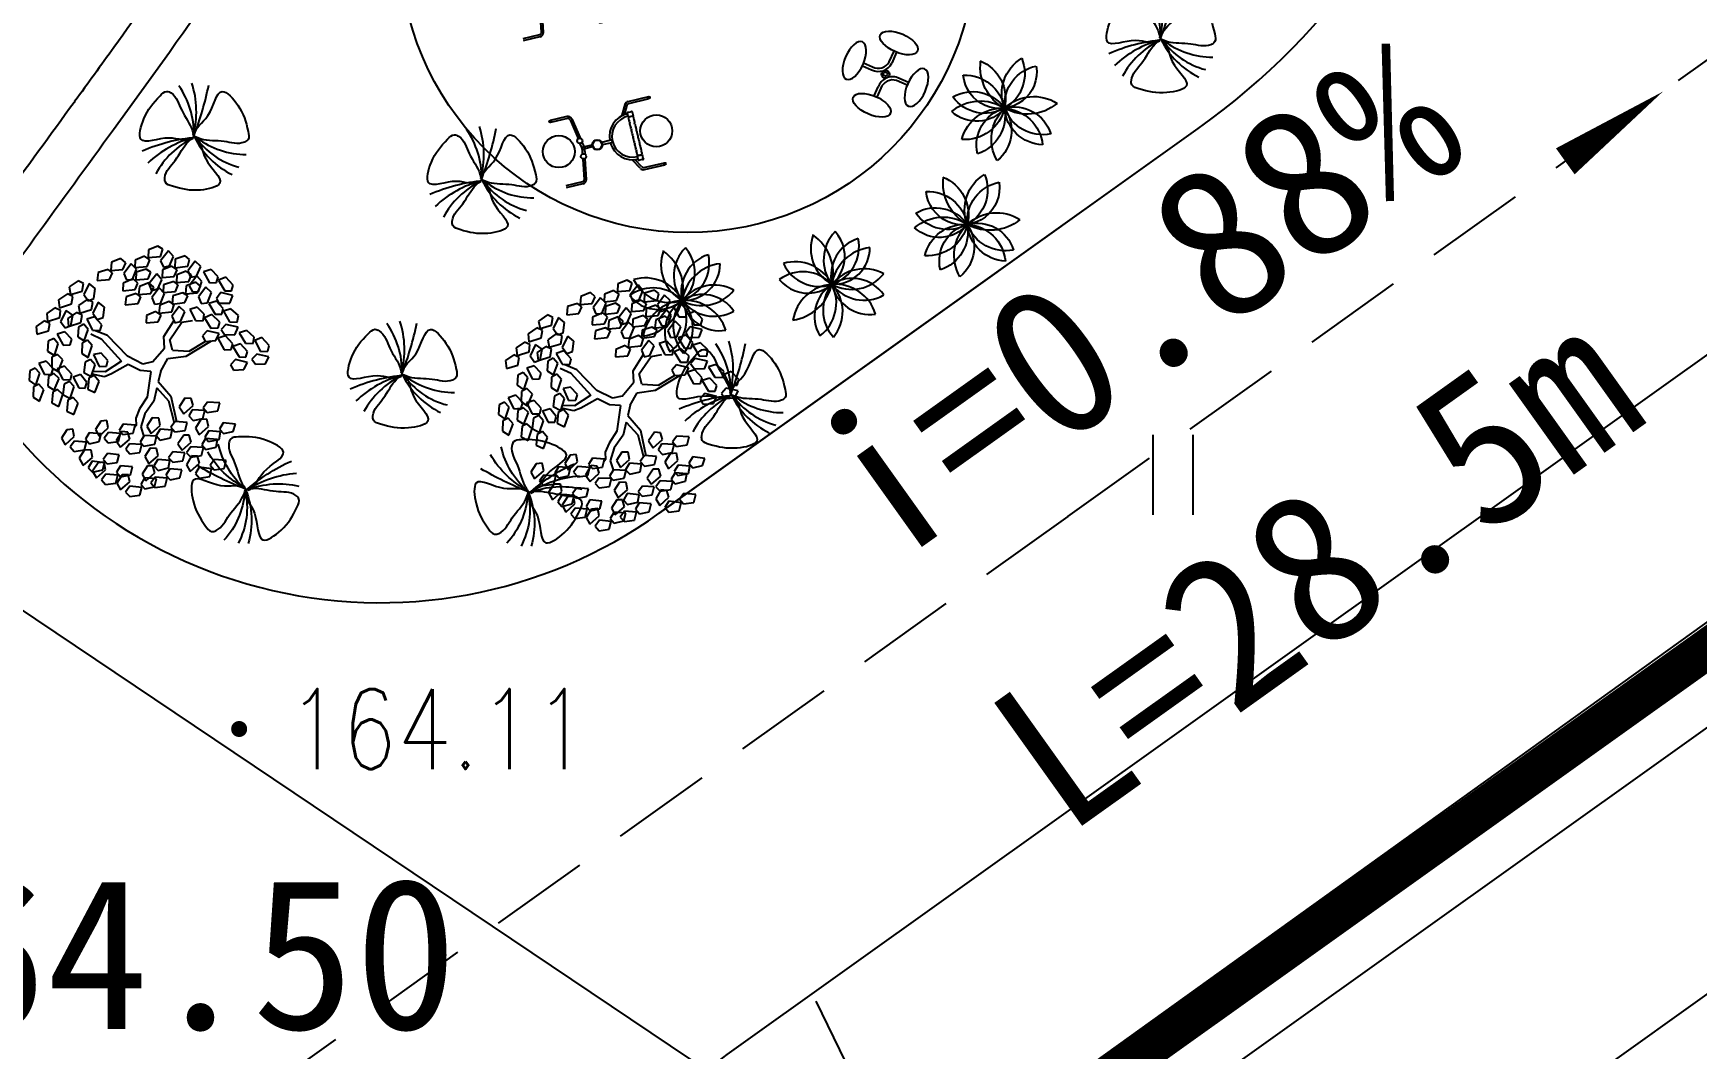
# Model space of a CAD drawing. Extents: x -809667 to 586099, y 3084146 to 3634412.
# Drawn here: x 381935.33 to 381956.12, y 3085716.16 to 3085728.85 of the extents above; entities that cross this region are included whole.
import ezdxf
from ezdxf.enums import TextEntityAlignment as Align

# ---------------------------------------------------------------- set-up
doc = ezdxf.new("R2010")
doc.units = 0
doc.header["$LTSCALE"] = 0.5
doc.header["$PDSIZE"] = 0.2
doc.linetypes.add('DASHED', pattern=[0.75, 0.5, -0.25])
doc.layers.get('0').update_dxf_attribs({"linetype": 'CONTINUOUS'})
doc.layers.get('Defpoints').update_dxf_attribs({"linetype": 'CONTINUOUS'})
for name, color, linetype in [('1', 7, 'CONTINUOUS'), ('DIM_COOR', 3, 'CONTINUOUS'), ('DIM_ELEV', 3, 'CONTINUOUS'), ('DIM_SYMB', 3, 'CONTINUOUS'), ('dxt', 252, 'CONTINUOUS'), ('GCD', 252, 'CONTINUOUS'), ('PUB_DIM', 3, 'CONTINUOUS'), ('PUB_TEXT', 7, 'CONTINUOUS'), ('乔木', 84, 'CONTINUOUS'), ('器材', 1, 'CONTINUOUS'), ('建筑', 7, 'CONTINUOUS'), ('树', 3, 'CONTINUOUS'), ('灌木', 3, 'CONTINUOUS'), ('绿化图层', 84, 'CONTINUOUS'), ('道路', 4, 'CONTINUOUS')]:
    doc.layers.add(name, color=color, linetype=linetype)
doc.styles.add('_TCH_DIM_T3', font='SIMPLEX', dxfattribs={"width": 0.705882, "bigfont": 'GBCBIG'})
doc.styles.get("Standard").update_dxf_attribs({"font": 'rs.shx', "bigfont": 'hztxt.shx'})
doc.styles.add('宋体', font='')
doc.styles.get('宋体').set_extended_font_data('SimSun')
doc.linetypes.add('443', pattern='A,5,[169,AAA.SHX,S=0.83,R=0,X=0,Y=0],5', length=10)
doc.dimstyles.new('_TCH_ARCH&&1', dxfattribs={"dimtxt": 1.4875, "dimasz": 0.5, "dimexe": 1.25, "dimexo": 1.5, "dimgap": 0.63125, "dimtad": 1, "dimdec": 1, "dimzin": 0, "dimdsep": 46, "dimtxsty": '_TCH_DIM_T3', "dimblk": 'ARCHTICK', "dimcen": 0.09, "dimclrt": 7, "dimazin": 2, "dimtfac": 1, "dimtdec": 1, "dimtix": 1, "dimtmove": 2, "dimatfit": 3, "dimfxl": 0, "dimtolj": 1, "dimtzin": 0, "dimarcsym": 0})

# ---------------------------------------------------------------- blocks, each defined once
blk = doc.blocks.new('gc121')
at = {"color": 0}
for p, q in [((-0.5, -1), (-0.5, 1)), ((0.5, -1), (0.5, 1))]:
    blk.add_line(p, q, dxfattribs=at)
blk = doc.blocks.new('GC200')
at = {"color": 0, "linetype": 'Continuous', "const_width": 0.2, "flags": 128}
blk.add_lwpolyline([(-0.1, 0, 1), (0.1, 0, 1)], format="xyb", close=True, dxfattribs=at)
blk = doc.blocks.new('A$C42CC5923')
at = {"layer": '器材', "color": 0}
for p, q in [((319, 751), (407, 634)), ((351, 775), (439, 658)), ((751, 719), (634, 631)), ((775, 687), (658, 599)), ((263, 351), (360, 425)), ((287, 319), (386, 394)), ((687, 263), (612, 363)), ((719, 287), (645, 385))]:
    blk.add_line(p, q, dxfattribs=at)
for radius in [50, 25]:
    blk.add_circle((519, 519), radius, dxfattribs=at)
for centre, radius, start, end in [((279, 553), 152, 302.4629, 32.4629), ((281, 552), 190, 303.7495, 33.7495), ((757, 486), 190, 130.3037, 220.3037), ((758, 485), 152, 131.5902, 221.5902)]:
    blk.add_arc(centre, radius, start, end, dxfattribs=at)
for centre, major_axis in [((263, 858), (-203, -153)), ((774, 180), (203, 153))]:
    blk.add_ellipse(centre, major_axis=major_axis, ratio=0.467287, dxfattribs=at)
at = {"layer": '器材', "color": 0, "extrusion": (0, 0, -1)}
for centre, major_axis in [((857, 774), (153, -203)), ((180, 264), (-153, 203))]:
    blk.add_ellipse(centre, major_axis=major_axis, ratio=0.467287, dxfattribs=at)
blk = doc.blocks.new('A$C13153371')
at = {"layer": '器材', "color": 0}
for p, q in [((458, 875), (195, 876)), ((458, 850), (195, 851)), ((484, 835), (547, 725)), ((506, 847), (576, 725)), ((1247, 868), (1463, 867)), ((1247, 843), (1463, 842)), ((440, 743), (439, 742)), ((439, 739), (439, 742)), ((440, 738), (439, 739)), ((440, 738), (439, 737)), ((439, 737), (439, 689)), ((440, 688), (439, 689)), ((440, 745), (440, 743)), ((504, 742), (440, 743)), ((504, 687), (440, 688)), ((449, 746), (441, 746)), ((441, 638), (442, 658)), ((441, 608), (441, 628)), ((442, 668), (442, 678)), ((497, 682), (447, 683)), ((450, 745), (450, 743)), ((494, 744), (494, 742)), ((503, 745), (495, 745)), ((501, 637), (502, 657)), ((501, 607), (501, 627)), ((502, 667), (502, 677)), ((504, 744), (504, 742)), ((505, 741), (504, 742)), ((505, 738), (504, 737)), ((505, 736), (504, 737)), ((505, 688), (504, 687)), ((505, 738), (505, 741)), ((505, 736), (505, 688)), ((505, 728), (505, 696)), ((576, 725), (547, 725)), ((1192, 823), (1147, 568)), ((1217, 818), (1172, 568)), ((441, 578), (441, 598)), ((441, 548), (441, 568)), ((441, 518), (441, 538)), ((441, 488), (441, 508)), ((441, 458), (441, 478)), ((441, 428), (441, 448)), ((441, 398), (441, 418)), ((501, 577), (501, 597)), ((501, 547), (501, 567)), ((501, 517), (501, 537)), ((501, 487), (501, 507)), ((501, 457), (501, 477)), ((501, 427), (501, 447)), ((501, 397), (501, 417)), ((779, 452), (897, 452)), ((779, 420), (897, 420)), ((1021, 448), (1122, 448)), ((1021, 423), (1122, 423)), ((1122, 423), (1122, 448)), ((1147, 568), (1172, 568)), ((440, 338), (441, 358)), ((440, 308), (440, 328)), ((440, 298), (440, 278)), ((440, 248), (440, 268)), ((440, 218), (440, 238)), ((441, 368), (441, 388)), ((500, 337), (501, 357)), ((500, 307), (500, 327)), ((500, 297), (500, 277)), ((500, 247), (500, 267)), ((500, 217), (500, 237)), ((501, 367), (501, 387)), ((1190, 47), (1146, 302)), ((1146, 302), (1171, 302)), ((1214, 52), (1171, 302)), ((455, 25), (192, 26)), ((455, 0), (192, 1)), ((438, 188), (437, 187)), ((437, 139), (437, 187)), ((438, 138), (437, 139)), ((438, 138), (437, 137)), ((437, 137), (437, 134)), ((438, 133), (437, 134)), ((502, 187), (438, 188)), ((502, 132), (438, 133)), ((438, 131), (438, 133)), ((447, 130), (439, 130)), ((440, 198), (440, 208)), ((445, 193), (495, 192)), ((448, 131), (448, 133)), ((481, 40), (545, 149)), ((492, 130), (492, 132)), ((501, 129), (493, 129)), ((500, 197), (500, 207)), ((503, 186), (502, 187)), ((503, 138), (502, 137)), ((503, 136), (502, 137)), ((503, 133), (502, 132)), ((502, 130), (502, 132)), ((503, 138), (503, 186)), ((503, 146), (503, 178)), ((503, 27), (574, 149)), ((503, 136), (503, 133)), ((574, 149), (545, 149)), ((1244, 27), (1460, 26)), ((1244, 2), (1460, 1))]:
    blk.add_line(p, q, dxfattribs=at)
for centre, radius in [((194, 863), 12.5), ((200, 440), 200), ((958, 436), 63.5), ((958, 436), 57), ((1138, 435), 16), ((1159, 535), 33), ((1445, 405), 200), ((1159, 335), 33), ((191, 13), 12.5), ((1460, 14), 12.5)]:
    blk.add_circle(centre, radius, dxfattribs=at)
for centre, radius, start, end in [((458, 820), 55, 29.8087, 89.8087), ((458, 820), 30, 29.8087, 89.8087), ((1246, 813), 55, 89.8087, 169.8087), ((1246, 813), 30, 89.8087, 169.8087), ((441, 633), 5, 89.8087, 269.8087), ((442, 663), 5, 89.8087, 269.8087), ((441, 745), 1, 89.8087, 179.8087), ((447, 678), 5, 89.8087, 179.8087), ((449, 745), 1, 359.8087, 89.8087), ((495, 744), 1, 89.8087, 179.8087), ((497, 677), 5, 359.8087, 89.8087), ((501, 632), 5, 269.8087, 89.8087), ((502, 662), 5, 269.8087, 89.8087), ((503, 744), 1, 359.8087, 89.8087), ((504, 437), 259, 269.8087, 89.8087), ((504, 437), 291, 2.9606, 89.8087), ((441, 603), 5, 89.8087, 269.8087), ((441, 573), 5, 89.8087, 269.8087), ((441, 543), 5, 89.8087, 269.8087), ((441, 513), 5, 89.8087, 269.8087), ((441, 483), 5, 89.8087, 269.8087), ((441, 453), 5, 89.8087, 269.8087), ((441, 423), 5, 89.8087, 269.8087), ((501, 602), 5, 269.8087, 89.8087), ((501, 572), 5, 269.8087, 89.8087), ((501, 542), 5, 269.8087, 89.8087), ((501, 512), 5, 269.8087, 89.8087), ((501, 482), 5, 269.8087, 89.8087), ((501, 452), 5, 269.8087, 89.8087), ((501, 422), 5, 269.8087, 89.8087), ((504, 437), 291, 269.8087, 356.6568), ((779, 436), 16, 89.8087, 269.8087), ((1354, 434), 232, 160.3764, 199.241), ((1159, 535), 33, 223.5476, 281.6072), ((1354, 434), 200, 160.0241, 199.5934), ((440, 333), 5, 89.8087, 269.8087), ((440, 303), 5, 89.8087, 269.8087), ((440, 273), 5, 89.8087, 269.8087), ((440, 243), 5, 89.8087, 269.8087), ((440, 213), 5, 89.8087, 269.8087), ((441, 393), 5, 89.8087, 269.8087), ((441, 363), 5, 89.8087, 269.8087), ((500, 332), 5, 269.8087, 89.8087), ((500, 302), 5, 269.8087, 89.8087), ((500, 272), 5, 269.8087, 89.8087), ((500, 242), 5, 269.8087, 89.8087), ((500, 212), 5, 269.8087, 89.8087), ((501, 392), 5, 269.8087, 89.8087), ((501, 362), 5, 269.8087, 89.8087), ((1159, 335), 33, 78.0103, 136.0698), ((439, 131), 1, 179.8087, 269.8087), ((445, 198), 5, 179.8087, 269.8087), ((447, 131), 1, 269.8087, 359.8087), ((456, 55), 30, 269.8087, 329.8087), ((456, 55), 55, 269.8087, 329.8087), ((493, 130), 1, 179.8087, 269.8087), ((495, 197), 5, 269.8087, 359.8087), ((501, 130), 1, 269.8087, 359.8087), ((1244, 57), 55, 189.8087, 269.8087), ((1244, 57), 30, 189.8087, 269.8087)]:
    blk.add_arc(centre, radius, start, end, dxfattribs=at)
blk = doc.blocks.new('白玉兰')
at = {"color": 0}
for centre, radius, start, end in [((-713, 1844), 1941, 291.8214, 332.6346), ((-1261, 1665), 2054, 309.3934, 347.1655), ((-4729, -6984), 8429, 56.1879, 65.279), ((-478, 2077), 2115, 283.2993, 320.8528), ((-559, -2135), 2214, 76.7033, 111.4018), ((-1148, -2037), 2310, 61.625, 95.1491), ((4371, -556), 4392, 172.1708, 190.6677), ((2827, 107), 2821, 182.2544, 209.8868), ((2146, 475), 2185, 193.3063, 228.4107)]:
    blk.add_arc(centre, radius, start, end, dxfattribs=at)
for points in [[(-33, 16), (-233, 73), (-342, 562), (-1254, 922), (-425, 1375), (-33, 1392), (376, 1386), (477, 1091), (236, 716), (185, 277), (29, 67), (-7, 18)], [(8, 31), (155, 177), (635, 34), (1395, 653), (1385, -291), (1209, -641), (1004, -995), (697, -939), (487, -546), (129, -287), (22, -49), (-3, 7)], [(36, -22), (99, -220), (-250, -580), (-51, -1540), (-885, -1095), (-1114, -777), (-1334, -432), (-1142, -186), (-697, -181), (-301, 17), (-41, 2), (21, -1)]]:
    blk.add_open_spline(points, degree=3, knots=[0, 0, 0, 0, 621.989778, 1340.944545, 1869.007736, 2592.427455, 2798.699245, 2915.827596, 3435.261502, 4029.77129, 4212.300518, 4212.300518, 4212.300518, 4212.300518], dxfattribs=at)
blk = doc.blocks.new('A$C46A015EA')
at = {"layer": '树', "color": 0, "linetype": 'Continuous'}
for centre, radius, start, end in [((1.328, 4.096), 1.969, 227.56436, 31.33046), ((0.798, 3.475), 1.995, 251.81629, 53.749), ((3.771, 4.188), 2.005, 153.43956, 313.58607), ((4.101, 3.626), 1.85, 126.16905, 303.0486), ((2.09, 4.411), 1.899, 199.3601, 10.49099), ((0.796, 2.582), 1.783, 359.79096, 92.47149), ((2.814, 4.682), 2.119, 188.63986, 263.62259), ((4.644, 2.796), 2.077, 109.31842, 262.8778), ((0.762, 1.899), 1.939, 297.02452, 103.84892), ((1.257, 1.36), 1.796, 310.77885, 134.4149), ((2.13, 0.326), 2.294, 10.26666, 147.15184), ((3.546, 0.815), 2.009, 38.87776, 198.68157), ((3.957, 1.204), 1.944, 51.98023, 218.25708)]:
    blk.add_arc(centre, radius, start, end, dxfattribs=at)
blk = doc.blocks.new('幌伞枫')
at = {"layer": '乔木', "color": 0}
for p, q in [((-677, 937), (-604, 995)), ((-604, 995), (-531, 966)), ((-531, 966), (-604, 870)), ((-531, 995), (-450, 1054)), ((-523, 937), (-531, 995)), ((-450, 1054), (-384, 1025)), ((-384, 1025), (-450, 929)), ((-9, 966), (27, 1054)), ((20, 915), (-9, 966)), ((27, 1054), (101, 1061)), ((101, 1061), (86, 944)), ((123, 966), (145, 1032)), ((196, 878), (123, 966)), ((145, 1032), (203, 1025)), ((203, 1025), (247, 937)), ((247, 937), (284, 1025)), ((284, 1025), (365, 1032)), ((365, 1032), (350, 915)), ((380, 937), (409, 1003)), ((409, 1003), (468, 995)), ((424, 900), (460, 988)), ((460, 988), (534, 995)), ((468, 995), (504, 900)), ((534, 995), (519, 878)), ((556, 900), (578, 966)), ((578, 966), (636, 959)), ((-685, 826), (-567, 841)), ((-663, 753), (-685, 826)), ((-670, 878), (-677, 937)), ((-604, 870), (-670, 878)), ((-567, 841), (-531, 782)), ((-531, 819), (-457, 878)), ((-523, 760), (-531, 819)), ((-450, 929), (-523, 937)), ((-457, 878), (-391, 848)), ((-391, 848), (-457, 746)), ((-384, 870), (-303, 937)), ((-377, 819), (-384, 870)), ((-384, 738), (-310, 804)), ((-310, 804), (-377, 819)), ((-237, 900), (-310, 804)), ((-310, 804), (-237, 768)), ((-303, 937), (-237, 900)), ((-237, 797), (-156, 863)), ((-156, 863), (-90, 826)), ((-90, 826), (-156, 731)), ((86, 944), (20, 915)), ((137, 804), (167, 870)), ((211, 716), (137, 804)), ((167, 870), (225, 863)), ((247, 937), (196, 878)), ((225, 863), (262, 775)), ((284, 885), (247, 937)), ((350, 915), (284, 885)), ((460, 848), (380, 937)), ((402, 775), (424, 841)), ((453, 848), (424, 900)), ((424, 841), (482, 834)), ((519, 878), (453, 848)), ((504, 900), (460, 848)), ((482, 834), (526, 746)), ((629, 812), (556, 900)), ((570, 738), (600, 804)), ((600, 804), (658, 797)), ((681, 870), (629, 812)), ((636, 959), (681, 870)), ((651, 775), (688, 863)), ((688, 863), (761, 870)), ((761, 870), (747, 753)), ((783, 775), (805, 841)), ((805, 841), (864, 834)), ((864, 834), (908, 746)), ((-993, 643), (-927, 680)), ((-993, 548), (-993, 643)), ((-927, 680), (-890, 570)), ((-810, 628), (-736, 687)), ((-736, 687), (-663, 658)), ((-663, 658), (-736, 562)), ((-567, 738), (-663, 753)), ((-663, 687), (-582, 746)), ((-655, 628), (-663, 687)), ((-582, 746), (-516, 716)), ((-516, 716), (-582, 614)), ((-531, 782), (-567, 738)), ((-545, 709), (-428, 724)), ((-523, 636), (-545, 709)), ((-457, 746), (-523, 760)), ((-428, 724), (-384, 665)), ((-384, 665), (-421, 621)), ((-391, 628), (-274, 643)), ((-377, 680), (-384, 738)), ((-310, 672), (-377, 680)), ((-237, 768), (-310, 672)), ((-274, 643), (-237, 592)), ((-230, 738), (-237, 797)), ((-156, 731), (-230, 738)), ((108, 650), (145, 738)), ((137, 599), (108, 650)), ((145, 738), (218, 746)), ((218, 746), (203, 628)), ((262, 775), (211, 716)), ((240, 650), (262, 716)), ((313, 562), (240, 650)), ((262, 716), (321, 709)), ((321, 709), (365, 621)), ((475, 687), (402, 775)), ((526, 746), (475, 687)), ((644, 650), (570, 738)), ((695, 709), (644, 650)), ((681, 724), (651, 775)), ((658, 797), (695, 709)), ((747, 753), (681, 724)), ((857, 687), (783, 775)), ((798, 614), (827, 680)), ((827, 680), (886, 672)), ((908, 746), (857, 687)), ((886, 672), (923, 584)), ((-1037, 489), (-971, 525)), ((-1037, 393), (-1037, 489)), ((-942, 518), (-993, 548)), ((-971, 525), (-934, 408)), ((-890, 570), (-942, 518)), ((-817, 518), (-699, 533)), ((-795, 445), (-817, 518)), ((-802, 570), (-810, 628)), ((-736, 562), (-802, 570)), ((-699, 533), (-663, 474)), ((-582, 614), (-655, 628)), ((-421, 621), (-523, 636)), ((-443, 452), (-369, 518)), ((-369, 555), (-391, 628)), ((-274, 548), (-369, 555)), ((-369, 518), (-296, 481)), ((-296, 481), (-369, 386)), ((-296, 511), (-215, 577)), ((-288, 452), (-296, 511)), ((-237, 592), (-274, 548)), ((-215, 577), (-149, 540)), ((-149, 540), (-215, 445)), ((203, 628), (137, 599)), ((255, 489), (284, 555)), ((328, 401), (255, 489)), ((284, 555), (336, 548)), ((306, 540), (350, 636)), ((343, 496), (306, 540)), ((365, 621), (313, 562)), ((336, 548), (380, 459)), ((409, 518), (343, 496)), ((350, 636), (424, 636)), ((424, 636), (409, 518)), ((446, 548), (468, 606)), ((519, 452), (446, 548)), ((468, 606), (526, 599)), ((570, 511), (519, 452)), ((526, 599), (570, 511)), ((592, 408), (629, 496)), ((629, 496), (710, 503)), ((710, 503), (695, 386)), ((717, 525), (754, 614)), ((747, 481), (717, 525)), ((813, 503), (747, 481)), ((754, 614), (827, 621)), ((871, 525), (798, 614)), ((827, 621), (813, 503)), ((849, 525), (871, 592)), ((923, 437), (849, 525)), ((871, 592), (930, 584)), ((923, 584), (871, 525)), ((974, 496), (923, 437)), ((930, 584), (974, 496)), ((-1081, 320), (-1015, 357)), ((-1081, 217), (-1081, 320)), ((-986, 364), (-1037, 393)), ((-1015, 357), (-978, 239)), ((-934, 408), (-986, 364)), ((-956, 320), (-898, 423)), ((-883, 291), (-956, 320)), ((-898, 423), (-824, 423)), ((-883, 349), (-817, 386)), ((-810, 364), (-883, 291)), ((-883, 247), (-883, 349)), ((-824, 423), (-810, 364)), ((-817, 386), (-780, 269)), ((-699, 430), (-795, 445)), ((-758, 313), (-685, 371)), ((-663, 474), (-699, 430)), ((-685, 371), (-619, 342)), ((-619, 342), (-685, 247)), ((-611, 371), (-531, 430)), ((-604, 313), (-611, 371)), ((-465, 401), (-538, 305)), ((-531, 430), (-465, 401)), ((-457, 342), (-332, 364)), ((-428, 276), (-457, 342)), ((-435, 393), (-443, 452)), ((-369, 386), (-435, 393)), ((-332, 364), (-296, 305)), ((-257, 346), (-327, 441)), ((-222, 377), (-311, 462)), ((-215, 445), (-288, 452)), ((-252, 158), (-257, 346)), ((-206, 307), (-222, 377)), ((225, 276), (277, 357)), ((277, 357), (336, 393)), ((291, 261), (372, 364)), ((380, 459), (328, 401)), ((336, 393), (344, 419)), ((372, 364), (468, 393)), ((402, 313), (482, 320)), ((460, 386), (490, 452)), ((534, 291), (460, 386)), ((482, 320), (468, 203)), ((490, 452), (541, 445)), ((585, 349), (534, 291)), ((541, 445), (585, 349)), ((629, 357), (592, 408)), ((695, 386), (629, 357)), ((725, 408), (754, 474)), ((798, 320), (725, 408)), ((754, 474), (813, 467)), ((849, 371), (798, 320)), ((813, 467), (849, 371)), ((864, 364), (893, 430)), ((937, 276), (864, 364)), ((893, 430), (952, 423)), ((989, 335), (937, 276)), ((952, 423), (989, 335)), ((-1125, 166), (-1059, 195)), ((-1125, 63), (-1125, 166)), ((-1030, 188), (-1081, 217)), ((-1059, 195), (-1022, 85)), ((-978, 239), (-1030, 188)), ((-927, 195), (-861, 225)), ((-927, 92), (-927, 195)), ((-832, 217), (-883, 247)), ((-861, 225), (-824, 114)), ((-780, 269), (-832, 217)), ((-773, 203), (-655, 217)), ((-751, 129), (-773, 203)), ((-751, 254), (-758, 313)), ((-685, 247), (-751, 254)), ((-655, 217), (-611, 158)), ((-531, 129), (-641, 203)), ((-531, 195), (-633, 254)), ((-538, 305), (-604, 313)), ((-252, 158), (-531, 195)), ((-332, 261), (-428, 276)), ((-296, 305), (-332, 261)), ((-188, 124), (-206, 307)), ((174, 151), (225, 276)), ((240, 122), (291, 261)), ((365, 225), (402, 313)), ((402, 173), (365, 225)), ((468, 203), (402, 173)), ((497, 225), (526, 291)), ((570, 136), (497, 225)), ((526, 291), (585, 283)), ((622, 188), (570, 136)), ((585, 283), (622, 188)), ((673, 70), (710, 166)), ((710, 166), (783, 166)), ((747, 247), (769, 313)), ((820, 158), (747, 247)), ((769, 313), (827, 305)), ((783, 166), (769, 48)), ((871, 217), (820, 158)), ((827, 305), (871, 217)), ((879, 122), (923, 210)), ((923, 210), (996, 217)), ((996, 217), (981, 100)), ((1011, 122), (1040, 188)), ((1040, 188), (1099, 180)), ((1099, 180), (1143, 92)), ((-1074, 34), (-1125, 63)), ((-1022, 85), (-1074, 34)), ((-1044, -10), (-986, 92)), ((-986, 92), (-912, 92)), ((-898, 34), (-971, -32)), ((-876, 63), (-927, 92)), ((-912, 92), (-898, 34)), ((-824, 114), (-876, 63)), ((-846, 19), (-788, 122)), ((-773, -3), (-846, 19)), ((-788, 122), (-714, 122)), ((-699, 63), (-773, -3)), ((-648, 114), (-751, 129)), ((-714, 122), (-699, 63)), ((-611, 158), (-648, 114)), ((-259, 85), (-531, 129)), ((-112, 4), (-259, 85)), ((-76, 63), (-188, 124)), ((-76, -84), (-112, 4)), ((-9, -18), (-76, 63)), ((-9, -18), (174, 151)), ((152, 26), (240, 122)), ((152, 26), (318, 4)), ((295, -42), (527, 53)), ((318, 4), (524, 78)), ((519, 63), (541, 129)), ((592, -25), (519, 63)), ((541, 129), (600, 122)), ((644, 34), (592, -25)), ((600, 122), (644, 34)), ((703, 26), (673, 70)), ((769, 48), (703, 26)), ((805, 78), (827, 144)), ((879, -18), (805, 78)), ((827, 144), (886, 136)), ((915, 78), (879, 122)), ((930, 41), (879, -18)), ((886, 136), (930, 41)), ((981, 100), (915, 78)), ((1092, 34), (1011, 122)), ((1033, -40), (1055, 26)), ((1055, 26), (1114, 19)), ((1143, 92), (1092, 34)), ((1114, 19), (1158, -69)), ((-1081, -142), (-1022, -91)), ((-1052, -238), (-1081, -142)), ((-971, -32), (-1044, -10)), ((-1022, -91), (-964, -194)), ((-76, -84), (-120, -253)), ((42, -98), (-20, -221)), ((-9, -18), (-9, -18)), ((-9, -18), (-9, -18)), ((-9, -18), (-9, -18)), ((-9, -18), (-9, -18)), ((-9, -18), (-9, -18)), ((-9, -18), (-9, -18)), ((-9, -18), (-9, -18)), ((-9, -18), (-9, -18)), ((-9, -18), (-9, -18)), ((-9, -18), (-9, -18)), ((-9, -18), (-9, -18)), ((-9, -18), (-9, -18)), ((-9, -18), (-9, -18)), ((-9, -18), (-9, -18)), ((-9, -18), (-9, -18)), ((-9, -18), (-9, -18)), ((-9, -18), (-9, -18)), ((-9, -18), (-9, -18)), ((-9, -18), (-9, -18)), ((-9, -18), (-9, -18)), ((-9, -18), (-9, -18)), ((-9, -18), (-9, -18)), ((-9, -18), (-9, -18)), ((-9, -18), (-9, -18)), ((-9, -18), (-9, -18)), ((-9, -18), (-9, -18)), ((-9, -18), (-9, -18)), ((-9, -18), (-9, -18)), ((-9, -18), (-9, -18)), ((-9, -18), (-9, -18)), ((-9, -18), (-9, -18)), ((-9, -18), (-9, -18)), ((-9, -18), (-9, -18)), ((-9, -18), (-9, -18)), ((-9, -18), (-9, -18)), ((-9, -18), (-9, -18)), ((-9, -18), (-9, -18)), ((-9, -18), (-9, -18)), ((-9, -18), (-9, -18)), ((-9, -18), (-9, -18)), ((42, -98), (109, -22)), ((109, -22), (295, -42)), ((387, -142), (424, -47)), ((424, -187), (387, -142)), ((424, -47), (504, -47)), ((504, -47), (490, -165)), ((519, -135), (548, -76)), ((592, -231), (519, -135)), ((548, -76), (607, -84)), ((607, -84), (644, -172)), ((644, -150), (681, -62)), ((673, -201), (644, -150)), ((681, -62), (754, -54)), ((754, -54), (739, -172)), ((776, -150), (805, -84)), ((849, -238), (776, -150)), ((805, -84), (857, -91)), ((820, -84), (849, -18)), ((893, -172), (820, -84)), ((849, -18), (908, -25)), ((857, -91), (901, -187)), ((945, -120), (893, -172)), ((908, -25), (945, -120)), ((1106, -128), (1033, -40)), ((1158, -69), (1106, -128)), ((-1089, -304), (-1030, -253)), ((-1067, -399), (-1089, -304)), ((-1000, -253), (-1052, -238)), ((-1030, -253), (-971, -355)), ((-964, -194), (-1000, -253)), ((-861, -282), (-802, -238)), ((-839, -385), (-861, -282)), ((-802, -238), (-744, -341)), ((-736, -231), (-677, -179)), ((-707, -326), (-736, -231)), ((-677, -179), (-619, -289)), ((-619, -289), (-655, -348)), ((-479, -289), (-421, -245)), ((-457, -385), (-479, -289)), ((-421, -245), (-362, -348)), ((-215, -311), (-285, -477)), ((-120, -253), (-215, -311)), ((-61, -304), (-156, -341)), ((-61, -304), (38, -431)), ((-20, -221), (62, -380)), ((490, -165), (424, -187)), ((541, -297), (563, -231)), ((614, -392), (541, -297)), ((563, -231), (622, -238)), ((644, -172), (592, -231)), ((622, -238), (666, -333)), ((739, -172), (673, -201)), ((791, -311), (820, -245)), ((871, -399), (791, -311)), ((820, -245), (879, -253)), ((901, -187), (849, -238)), ((879, -253), (915, -341)), ((-1008, -414), (-1067, -399)), ((-971, -355), (-1008, -414)), ((-978, -502), (-920, -458)), ((-971, -451), (-934, -341)), ((-898, -465), (-971, -451)), ((-934, -341), (-868, -326)), ((-920, -458), (-861, -561)), ((-839, -377), (-898, -465)), ((-876, -443), (-817, -399)), ((-846, -539), (-876, -443)), ((-868, -326), (-839, -377)), ((-780, -399), (-839, -385)), ((-817, -399), (-758, -502)), ((-744, -341), (-780, -399)), ((-744, -392), (-685, -341)), ((-722, -487), (-744, -392)), ((-714, -480), (-648, -465)), ((-655, -348), (-707, -326)), ((-685, -341), (-626, -443)), ((-626, -443), (-663, -502)), ((-648, -465), (-626, -524)), ((-626, -539), (-589, -429)), ((-589, -429), (-523, -414)), ((-494, -465), (-553, -554)), ((-523, -414), (-494, -465)), ((-487, -451), (-428, -399)), ((-465, -546), (-487, -451)), ((-399, -407), (-457, -385)), ((-428, -399), (-369, -510)), ((-362, -348), (-399, -407)), ((-332, -487), (-266, -473)), ((-266, -473), (-244, -524)), ((-156, -341), (-230, -532)), ((38, -431), (49, -612)), ((62, -380), (79, -664)), ((666, -333), (614, -392)), ((915, -341), (871, -399)), ((-986, -664), (-927, -620)), ((-956, -598), (-978, -502)), ((-898, -620), (-956, -598)), ((-927, -620), (-868, -722)), ((-861, -561), (-898, -620)), ((-795, -561), (-846, -539)), ((-758, -502), (-795, -561)), ((-751, -598), (-714, -480)), ((-677, -605), (-751, -598)), ((-751, -664), (-692, -620)), ((-663, -502), (-722, -487)), ((-692, -620), (-633, -722)), ((-626, -524), (-677, -605)), ((-553, -554), (-626, -539)), ((-626, -590), (-567, -546)), ((-597, -693), (-626, -590)), ((-567, -546), (-509, -649)), ((-487, -605), (-428, -554)), ((-457, -700), (-487, -605)), ((-413, -568), (-465, -546)), ((-428, -554), (-369, -664)), ((-369, -510), (-413, -568)), ((-369, -598), (-332, -487)), ((-296, -612), (-369, -598)), ((-244, -524), (-296, -612)), ((-230, -532), (-186, -627)), ((-24, -686), (-9, -620)), ((-9, -620), (49, -612)), ((49, -612), (101, -700)), ((-964, -759), (-986, -664)), ((-912, -781), (-964, -759)), ((-868, -722), (-912, -781)), ((-868, -818), (-832, -700)), ((-832, -700), (-766, -686)), ((-744, -744), (-795, -825)), ((-766, -686), (-744, -744)), ((-766, -825), (-699, -774)), ((-729, -759), (-751, -664)), ((-670, -781), (-729, -759)), ((-699, -774), (-641, -884)), ((-633, -722), (-670, -781)), ((-633, -752), (-575, -708)), ((-611, -847), (-633, -752)), ((-545, -708), (-597, -693)), ((-575, -708), (-516, -810)), ((-509, -649), (-545, -708)), ((-516, -906), (-479, -788)), ((-494, -766), (-435, -715)), ((-472, -862), (-494, -766)), ((-479, -788), (-413, -781)), ((-406, -722), (-457, -700)), ((-435, -715), (-377, -818)), ((-413, -781), (-384, -832)), ((-369, -664), (-406, -722)), ((-340, -803), (-274, -788)), ((-288, -664), (-171, -649)), ((-266, -737), (-288, -664)), ((-274, -788), (-244, -840)), ((-171, -752), (-266, -737)), ((-171, -649), (-127, -708)), ((-127, -708), (-171, -752)), ((-142, -737), (-24, -730)), ((-127, -810), (-142, -737)), ((64, -766), (-24, -686)), ((-24, -730), (13, -788)), ((13, -788), (-24, -832)), ((101, -700), (64, -766)), ((93, -730), (218, -715)), ((115, -803), (93, -730)), ((218, -715), (255, -774)), ((255, -774), (218, -818)), ((240, -803), (358, -796)), ((358, -752), (372, -686)), ((446, -832), (358, -752)), ((358, -796), (394, -847)), ((372, -686), (431, -678)), ((431, -678), (482, -766)), ((482, -766), (446, -832)), ((-795, -825), (-868, -818)), ((-736, -921), (-766, -825)), ((-685, -935), (-736, -921)), ((-641, -884), (-685, -935)), ((-641, -972), (-604, -862)), ((-553, -869), (-611, -847)), ((-604, -862), (-538, -847)), ((-516, -899), (-567, -987)), ((-516, -810), (-553, -869)), ((-538, -847), (-516, -899)), ((-443, -913), (-516, -906)), ((-413, -877), (-472, -862)), ((-384, -832), (-443, -913)), ((-377, -818), (-413, -877)), ((-377, -913), (-340, -803)), ((-303, -928), (-377, -913)), ((-244, -840), (-303, -928)), ((-252, -1001), (-230, -935)), ((-230, -847), (-112, -840)), ((-208, -921), (-230, -847)), ((-230, -935), (-178, -928)), ((-112, -935), (-208, -921)), ((-178, -928), (-120, -1016)), ((-24, -832), (-127, -810)), ((-112, -840), (-76, -891)), ((-76, -891), (-112, -935)), ((-90, -921), (27, -913)), ((-68, -994), (-90, -921)), ((27, -869), (42, -803)), ((115, -950), (27, -869)), ((27, -913), (71, -972)), ((42, -803), (101, -803)), ((101, -803), (159, -884)), ((218, -818), (115, -803)), ((159, -884), (115, -950)), ((167, -928), (284, -921)), ((189, -1001), (167, -928)), ((262, -877), (240, -803)), ((358, -891), (262, -877)), ((284, -921), (328, -979)), ((394, -847), (358, -891)), ((431, -950), (446, -884)), ((519, -1031), (431, -950)), ((446, -884), (504, -884)), ((504, -884), (556, -965)), ((-567, -987), (-641, -972)), ((-509, -979), (-391, -965)), ((-487, -1053), (-509, -979)), ((-391, -1067), (-487, -1053)), ((-391, -965), (-354, -1023)), ((-354, -1023), (-391, -1067)), ((-362, -1053), (-244, -1045)), ((-347, -1126), (-362, -1053)), ((-164, -1082), (-252, -1001)), ((-244, -1045), (-208, -1097)), ((-208, -1097), (-244, -1141)), ((-120, -1016), (-164, -1082)), ((27, -1016), (-68, -994)), ((71, -972), (27, -1016)), ((284, -1023), (189, -1001)), ((328, -979), (284, -1023)), ((313, -1009), (431, -994)), ((328, -1082), (313, -1009)), ((431, -1097), (328, -1082)), ((431, -994), (468, -1053)), ((468, -1053), (431, -1097)), ((556, -965), (519, -1031)), ((-244, -1141), (-347, -1126))]:
    blk.add_line(p, q, dxfattribs=at)
blk = doc.blocks.new('_ArchTick')
at = {"color": 0, "linetype": 'ByBlock', "const_width": 0.4}
blk.add_lwpolyline([(-0.5, -0.5), (0.5, 0.5)], dxfattribs=at)
blk = doc.blocks.new('*D93')
at = {"layer": 'Defpoints', "color": 0, "linetype": 'Continuous', "transparency": 16777216}
for p in [(381981.146, 3085734.625), (381981.931, 3085733.525), (381949.217, 3085710.162)]:
    blk.add_point(p, dxfattribs=at)
at = {"layer": 'PUB_DIM', "color": 0, "linetype": 'Continuous', "lineweight": -2, "transparency": 16777216}
for p, q in [((381981.059, 3085734.746), (381980.419, 3085735.642)), ((381948.432, 3085711.261), (381981.146, 3085734.625)), ((381948.345, 3085711.383), (381947.705, 3085712.279))]:
    blk.add_line(p, q, dxfattribs=at)
at = {"layer": 'PUB_DIM', "color": 0, "linetype": 'Continuous', "lineweight": -2, "transparency": 16777216, "xscale": 0.5, "yscale": 0.5, "zscale": 0.5}
for p, rotation in [((381981.146, 3085734.625), 35.532985640752), ((381948.432, 3085711.261), 215.532985640752)]:
    blk.add_blockref('_ArchTick', p, dxfattribs=dict(at, rotation=rotation))
at = {"layer": 'PUB_DIM', "color": 7, "linetype": 'Continuous', "transparency": 16777216, "insert": (381963.99, 3085724.062), "char_height": 1.4875, "attachment_point": 5, "rotation": 35.533, "style": '_TCH_DIM_T3'}
blk.add_mtext('\\A1;40.2', dxfattribs=at)
blk = doc.blocks.new('*D94')
at = {"layer": 'Defpoints', "color": 0, "linetype": 'Continuous', "transparency": 16777216}
for p in [(381945.659, 3085715.628), (381946.397, 3085714.111), (381934.473, 3085708.313)]:
    blk.add_point(p, dxfattribs=at)
at = {"layer": 'PUB_DIM', "color": 0, "linetype": 'Continuous', "lineweight": -2, "transparency": 16777216}
for p, q in [((381945.741, 3085715.46), (381945.113, 3085716.752)), ((381933.735, 3085709.83), (381945.659, 3085715.628)), ((381933.817, 3085709.662), (381933.189, 3085710.954))]:
    blk.add_line(p, q, dxfattribs=at)
at = {"layer": 'PUB_DIM', "color": 0, "linetype": 'Continuous', "lineweight": -2, "transparency": 16777216, "xscale": 0.5, "yscale": 0.5, "zscale": 0.5}
for p, rotation in [((381945.659, 3085715.628), 25.92945346993449), ((381933.735, 3085709.83), 205.9294534699345)]:
    blk.add_blockref('_ArchTick', p, dxfattribs=dict(at, rotation=rotation))
at = {"layer": 'PUB_DIM', "color": 7, "linetype": 'Continuous', "transparency": 16777216, "insert": (381939.096, 3085713.966), "char_height": 1.4875, "attachment_point": 5, "rotation": 25.9295, "style": '_TCH_DIM_T3'}
blk.add_mtext('\\A1;13.3', dxfattribs=at)

msp = doc.modelspace()

# ---------------------------------------------------------------- linework, layer by layer
at = {"layer": 'DIM_COOR', "color": 3, "linetype": 'Continuous'}
msp.add_line((381946.388, 3085714.115), (381920.827, 3085731.297), dxfattribs=at)
at = {"layer": 'DIM_SYMB', "linetype": 'Continuous'}
msp.add_lwpolyline([(381944.598, 3085720.199, 0, 0, 0), (381955.695, 3085728.124, 0, 0.4, 0), (381954.475, 3085727.252, 0, 0, 0)], format="xyseb", dxfattribs=at)
at = {"layer": 'dxt', "color": 252, "linetype": '443', "flags": 128}
msp.add_lwpolyline([(381912.757, 3085690.244), (381964.935, 3085727.732)], dxfattribs=at)
at = {"layer": '建筑', "color": 142, "linetype": 'Continuous', "const_width": 0.5, "flags": 128}
msp.add_lwpolyline([(381931.81, 3085703.704), (381979.092, 3085737.471), (381987.694, 3085725.427), (381995.792, 3085715.333), (382012.173, 3085694.81), (382008.487, 3085685.885), (381934.807, 3085677.468)], close=True, dxfattribs=at)
at = {"layer": '建筑', "linetype": 'Continuous', "const_width": 0.5, "flags": 128}
msp.add_lwpolyline([(381946.388, 3085714.115), (381979.092, 3085737.471), (381987.355, 3085725.922), (381974.334, 3085716.623), (381975.206, 3085715.403), (381972.602, 3085713.543), (381971.73, 3085714.764), (381957.245, 3085704.419), (381958.116, 3085703.198), (381955.512, 3085701.338)], close=True, dxfattribs=at)
at = {"layer": '建筑', "linetype": 'Continuous', "flags": 128}
msp.add_lwpolyline([(381947.504, 3085713.929), (381978.916, 3085736.362), (381986.239, 3085726.108), (381973.218, 3085716.81), (381974.09, 3085715.589), (381972.788, 3085714.659), (381971.916, 3085715.88), (381956.129, 3085704.605), (381957, 3085703.384), (381955.698, 3085702.454)], close=True, dxfattribs=at)
at = {"layer": '道路', "color": 1, "linetype": 'DASHED', "ltscale": 5}
for q in [(381969.147, 3085737.731), (381936.134, 3085714.154)]:
    msp.add_line((381948.259, 3085722.813), q, dxfattribs=at)
at = {"layer": '道路', "linetype": 'Continuous'}
msp.add_line((381946.515, 3085725.254), (381949.887, 3085727.663), dxfattribs=at)
at = {"layer": '道路', "linetype": 'Continuous', "flags": 128}
for points in [[(381935.03, 3085781.918, 0.393528), (381931.198, 3085783.343), (381913.643, 3085776.042, 0.428399), (381912.082, 3085771.988), (381934.241, 3085725.168, 0.467402), (381943.151, 3085722.852), (381949.887, 3085727.663, 0.348347), (381952.98, 3085738.41), (381935.348, 3085781.285)], [(381940.617, 3085689.511), (381981.365, 3085694.166, 0.590353), (381987.363, 3085708.74), (381985.489, 3085711.077, 0.397913), (381973.238, 3085712.769), (381957.238, 3085701.342, -0.467402), (381943.873, 3085704.816), (381942.065, 3085708.637, -0.362953), (381944.001, 3085716.086), (381970.891, 3085735.29), (381967.404, 3085740.172)], [(381934.021, 3085725.633), (381934.241, 3085725.168, 0.467402), (381943.151, 3085722.852), (381943.639, 3085723.201)]]:
    msp.add_lwpolyline(points, format="xyb", dxfattribs=at)
msp.add_lwpolyline([(381947.371, 3085725.865), (381943.151, 3085722.852)], dxfattribs=at)
at = {"layer": '道路', "linetype": 'Continuous'}
msp.add_circle((381943.508, 3085729.962), 3.6, dxfattribs=at)
msp.add_arc((381944.657, 3085734.987), 9, 305.533, 22.3554, dxfattribs=at)
for points, knots in [([(381933.612, 3085751.443), (381934.913, 3085749.986), (381937.183, 3085747.444), (381933.704, 3085741.284), (381942.107, 3085735.596), (381938.206, 3085730.228), (381936.329, 3085727.647), (381936.329, 3085727.647), (381936.329, 3085727.647), (381936.329, 3085727.647), (381935.672, 3085726.742), (381935.015, 3085725.838), (381934.358, 3085724.934)], [0, 0, 0, 0, 5.241042, 9.145642, 17.995634, 26.196498, 26.196498, 26.196498, 26.196498, 26.196498, 26.196498, 29.068606, 29.068606, 29.068606, 29.068606]), ([(381933.164, 3085751.043), (381933.365, 3085750.818), (381933.565, 3085750.595), (381934.142, 3085749.93), (381934.5, 3085749.492), (381935.016, 3085748.731), (381935.201, 3085748.405), (381935.472, 3085747.761), (381935.556, 3085747.444), (381935.596, 3085746.938), (381935.589, 3085746.751), (381935.535, 3085746.339), (381935.488, 3085746.12), (381935.312, 3085745.442), (381935.146, 3085744.958), (381934.924, 3085744.144), (381934.85, 3085743.83), (381934.773, 3085743.248), (381934.76, 3085742.98), (381934.789, 3085742.459), (381934.828, 3085742.204), (381935.06, 3085741.234), (381935.395, 3085740.568), (381936.188, 3085739.305), (381936.647, 3085738.705), (381937.532, 3085737.539), (381937.958, 3085736.973), (381938.485, 3085736.101), (381938.648, 3085735.784), (381938.898, 3085735.126), (381938.969, 3085734.792), (381939.004, 3085734.095), (381938.969, 3085733.735), (381938.728, 3085732.649), (381938.391, 3085731.887), (381937.489, 3085730.311), (381936.927, 3085729.5), (381936.173, 3085728.452), (381936.009, 3085728.226), (381935.844, 3085727.999), (381935.842, 3085727.996), (381935.839, 3085727.993), (381935.837, 3085727.989), (381935.245, 3085727.175), (381934.653, 3085726.361), (381934.062, 3085725.547)], [0, 0, 0, 0, 0.809904, 0.809904, 2.429711, 2.429711, 3.66837, 3.66837, 4.926642, 4.926642, 5.673722, 5.673722, 6.420801, 6.420801, 7.887995, 7.887995, 8.767827, 8.767827, 9.468061, 9.468061, 10.168296, 10.168296, 12.19742, 12.19742, 14.226544, 14.226544, 16.255668, 16.255668, 17.461197, 17.461197, 18.836307, 18.836307, 20.211417, 20.211417, 22.844117, 22.844117, 25.476818, 25.476818, 26.19649, 26.19649, 26.19649, 26.207121, 26.207121, 26.207121, 28.79312, 28.79312, 28.79312, 28.79312])]:
    msp.add_open_spline(points, degree=3, knots=knots, dxfattribs=at)

# ---------------------------------------------------------------- block references
at = {"layer": '1'}
for name, p, xscale, yscale, zscale, rotation in [('A$C13153371', (381942.668, 3085729.947), 0.001, 0.001, 0.001, 193.604963776433), ('A$C42CC5923', (381945.27, 3085728.538), 0.0009999999999999998, 0.0009999999999999998, 0.0009999999999999998, 299.5357912648619), ('A$C13153371', (381943.205, 3085728.107), 0.001, 0.001, 0.001, 193.604963776433)]:
    msp.add_blockref(name, p, dxfattribs=dict(at, xscale=xscale, yscale=yscale, zscale=zscale, rotation=rotation))
at = {"layer": 'dxt', "color": 8, "linetype": 'Continuous', "xscale": 0.5, "yscale": 0.5}
msp.add_blockref('gc121', (381949.575, 3085723.335, 0.716), dxfattribs=at)
at = {"layer": 'GCD', "color": 8, "linetype": 'Continuous'}
ref = msp.add_blockref('GC200', (381937.9, 3085720.156, 164.108), dxfattribs=dict(at, xscale=0.5, yscale=0.5, zscale=0.5))
ref.add_attrib('height', '164.11', dxfattribs={"linetype": 'Continuous', "height": 1, "width": 0.8}).set_placement((381938.5, 3085720.156, 164.108), align=Align.MIDDLE_LEFT)
at = {"layer": '乔木', "xscale": -0.0013, "yscale": 0.0013, "zscale": 0.0013, "rotation": 124.6526560546043}
for p in [(381936.785, 3085724.601), (381942.652, 3085724.175)]:
    msp.add_blockref('幌伞枫', p, dxfattribs=at)
at = {"layer": '灌木', "color": 8, "yscale": 0.2560000000000001, "zscale": 0.2560000000000001}
for p, xscale, rotation in [((381947.388, 3085728.845), -0.2560000000000002, 139.7590933901361), ((381934.401, 3085728.047), -0.2560000000000002, 139.7590933901361), ((381946.923, 3085727.393), -0.2560000000000002, 139.7590933901361), ((381944.673, 3085726.397), 0.2560000000000001, 268.002463306846), ((381942.801, 3085726.195), 0.2560000000000001, 268.002463306846)]:
    msp.add_blockref('A$C46A015EA', p, dxfattribs=dict(at, xscale=xscale, rotation=rotation))
at = {"layer": '绿化图层', "color": 8, "linetype": 'Continuous', "zscale": 0.04880798235096967}
for p, xscale, yscale, rotation in [((381949.414, 3085728.774), 0.0004880798049271109, 0.0004880798049271109, 283.1089006423777), ((381937.333, 3085727.556), 0.0004880798049271108, 0.0004880798049271108, 283.1089006423777), ((381940.927, 3085727.014), 0.0004880798049271109, 0.0004880798049271109, 283.1089006423777), ((381939.934, 3085724.582), 0.0004880798049271109, 0.0004880798049271109, 283.1089006423777), ((381944.044, 3085724.33), 0.0004880798049271109, 0.0004880798049271109, 283.1089006423777), ((381937.989, 3085723.148), -0.0004880798049271107, 0.0004880798049271107, 124.6526560546043), ((381941.525, 3085723.113), -0.0004880798049271107, 0.0004880798049271107, 124.6526560546043)]:
    msp.add_blockref('白玉兰', p, dxfattribs=dict(at, xscale=xscale, yscale=yscale, rotation=rotation))

# ---------------------------------------------------------------- texts
at = {"layer": 'DIM_ELEV', "color": 7, "linetype": 'Continuous', "style": '宋体'}
msp.add_text('164.50', height=1.8882, dxfattribs=at).set_placement((381932.921, 3085716.404))
at = {"layer": 'DIM_SYMB', "color": 7, "linetype": 'Continuous', "style": '宋体'}
msp.add_text('i=0.88%', height=1.8882, rotation=35.533, dxfattribs=at).set_placement((381946.007, 3085722.127))
at = {"layer": 'PUB_TEXT', "linetype": 'Continuous', "style": '宋体'}
msp.add_text('L=28.5m', height=1.8882, rotation=35.533, dxfattribs=at).set_placement((381948.229, 3085718.798))

# ---------------------------------------------------------------- dimensions: what is measured, and where the dimension line sits
at = {"layer": 'PUB_DIM', "linetype": 'Continuous'}
for p1, p2, distance, picture, middle in [((381949.217, 3085710.162), (381981.931, 3085733.525), 1.351, '*D93', (381963.99, 3085724.062)), ((381934.473, 3085708.313), (381946.397, 3085714.111), 1.687, '*D94', (381939.096, 3085713.966))]:
    dim = msp.add_aligned_dim(p1=p1, p2=p2, distance=distance, dimstyle='_TCH_ARCH&&1', dxfattribs=at)
    dim.commit()
    dim.dimension.update_dxf_attribs({"geometry": picture, "text_midpoint": middle})

doc.saveas('drawing.dxf')
